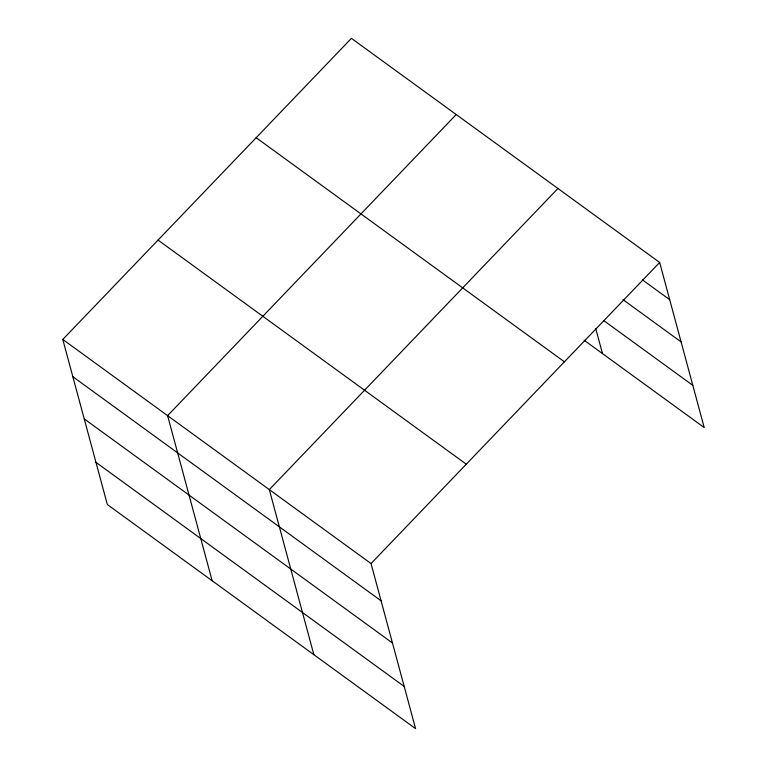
<?xml version="1.0" encoding="UTF-8"?>
<svg xmlns="http://www.w3.org/2000/svg" width="767" height="767" viewBox="0 0 767 767"><rect width="100%" height="100%" fill="white"/><g stroke="black" fill="none" stroke-linecap="round" stroke-linejoin="round"><path stroke-width="1.15" d="M62.798 339.455L371.036 563.563L415.58 728.65L107.342 504.542L62.798 339.455L351.42 38.35L659.658 262.458L704.202 427.545L584.08 340.212M456.221 114.551L167.599 415.647L212.143 580.734M557.935 188.5L269.322 489.605L313.866 654.692M371.036 563.563L659.658 262.458M642.583 279.974L669.706 299.696M622.967 299.629L681.086 341.89M603.696 320.558L692.822 385.36M256.168 137.715L564.416 361.823M158.04 240.09L466.288 464.198M72.846 376.693L381.084 600.801M84.226 418.878L392.474 642.995M95.961 462.348L404.199 686.455M595.719 328.506L602.488 353.587"/></g></svg>
